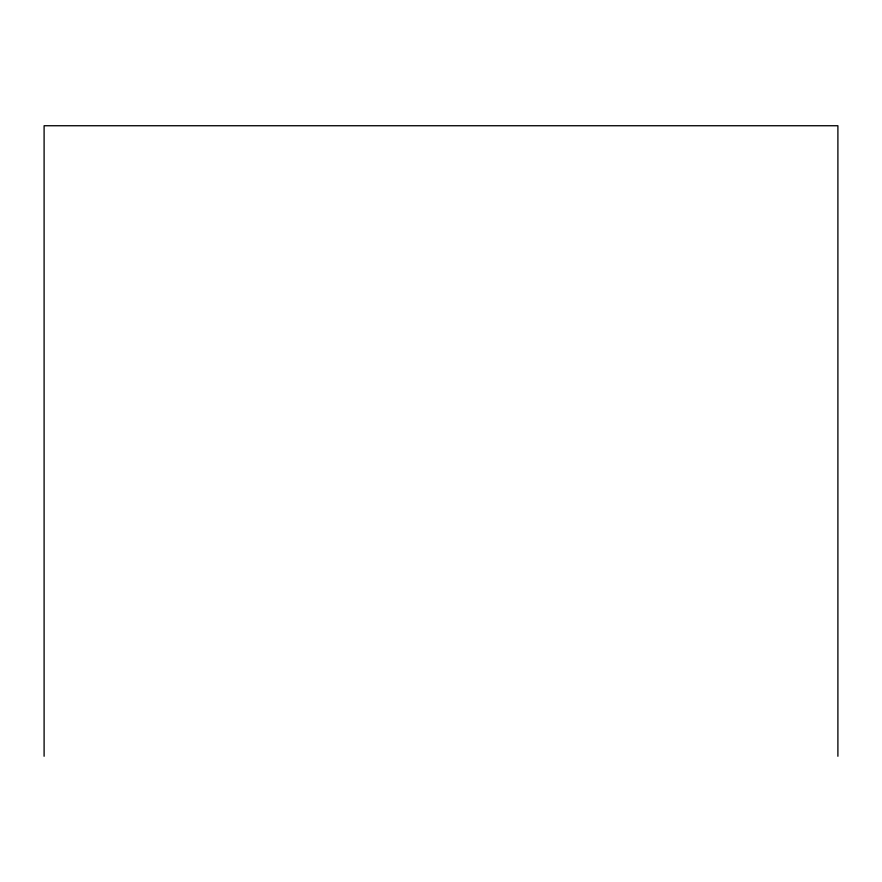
<?xml version="1.0" encoding="UTF-8"?>
<svg xmlns="http://www.w3.org/2000/svg" width="882" height="882" viewBox="0 0 882 882"><rect width="100%" height="100%" fill="white"/><g stroke="black" fill="none" stroke-linecap="round" stroke-linejoin="round"><path stroke-width="1.32" d="M837.9 756.26L837.9 125.74L44.1 125.74L44.1 756.26"/></g></svg>
